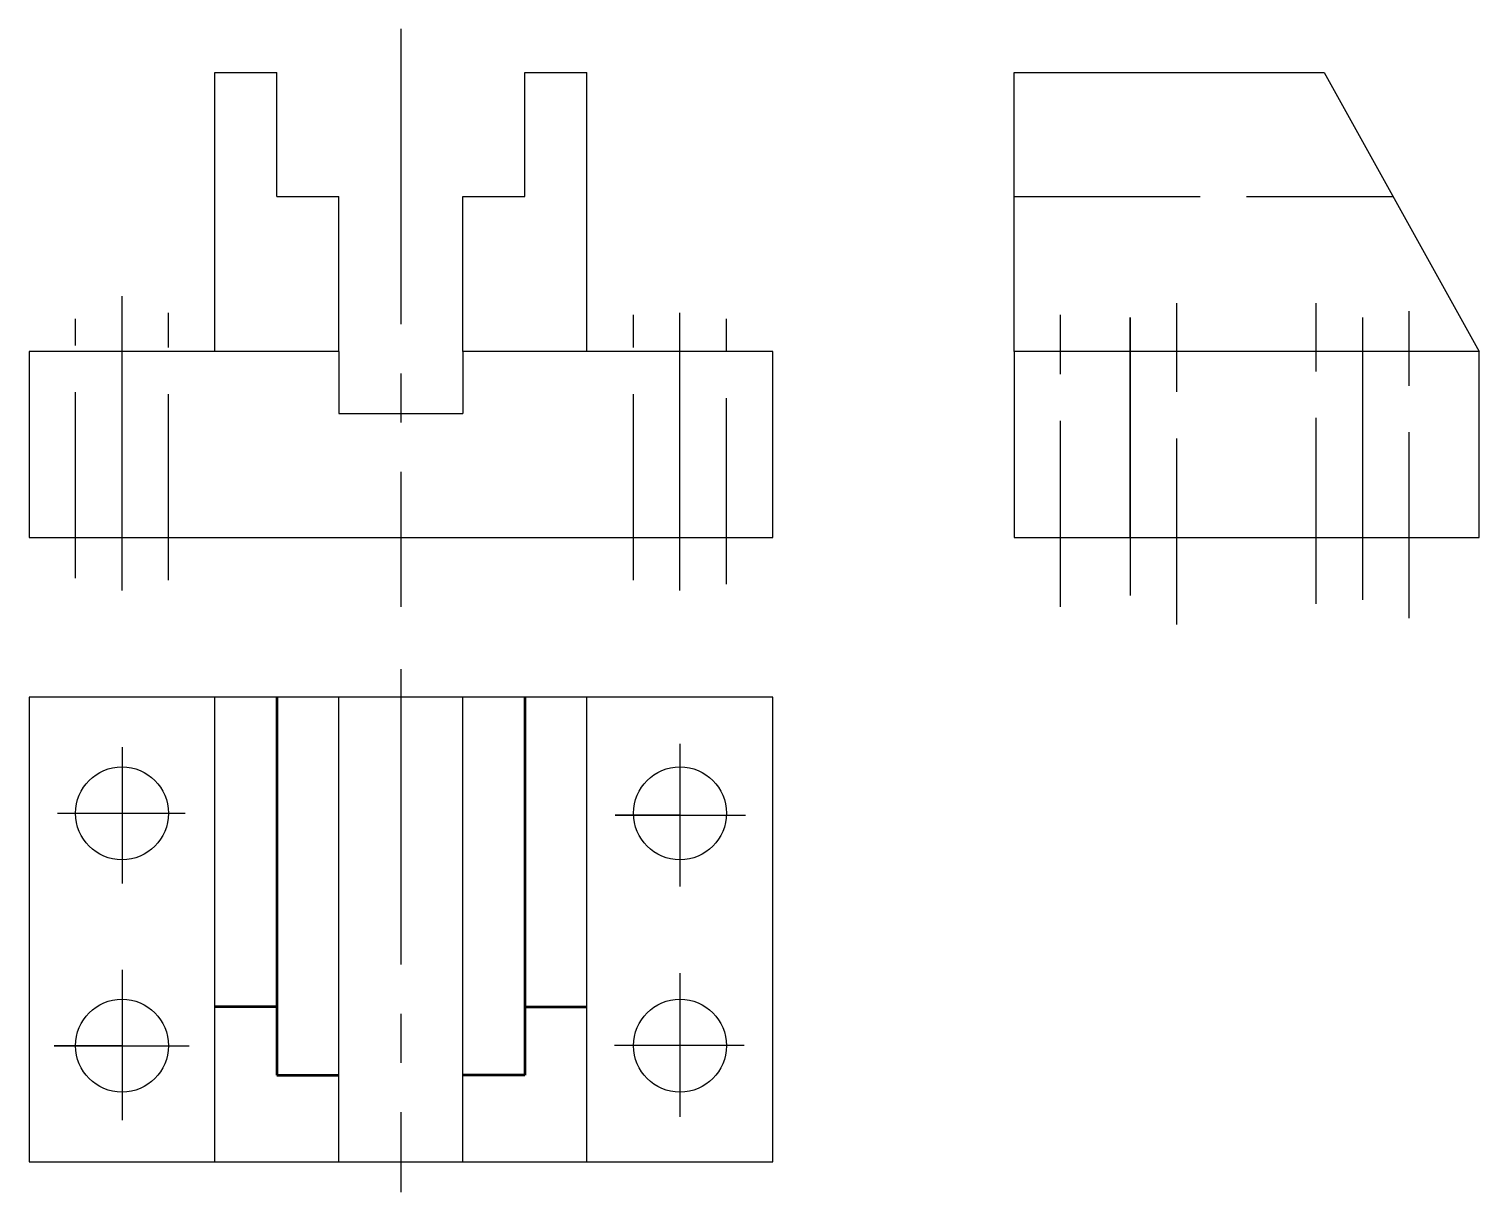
# Model space of a CAD drawing. Header units: millimetres. Extents: x 125.7 to 219.2, y 125.1 to 200.2.
import ezdxf

# ---------------------------------------------------------------- set-up
doc = ezdxf.new("R2010")
doc.units = ezdxf.units.MM
doc.linetypes.add('ACAD_ISO02W100', pattern=[15, 12, -3])
doc.linetypes.add('CENTER2', pattern=[28.575, 19.05, -3.175, 3.175, -3.175])
doc.layers.add('中心线', color=1, linetype='CENTER2')
doc.layers.add('虚线', color=2, linetype='ACAD_ISO02W100')
doc.layers.add('粗实线', color=7, linetype='Continuous', lineweight=50)

msp = doc.modelspace()

# ---------------------------------------------------------------- linework, layer by layer
for p, q in [((137.661, 189.352), (137.661, 197.352)), ((137.661, 197.352), (141.661, 197.352)), ((141.661, 189.352), (141.661, 197.352)), ((157.661, 189.352), (157.661, 197.352)), ((157.661, 197.352), (161.661, 197.352)), ((161.661, 189.352), (161.661, 197.352)), ((137.661, 179.352), (137.661, 189.352)), ((141.661, 189.352), (145.661, 189.352)), ((145.661, 179.352), (145.661, 189.352)), ((153.661, 179.352), (153.661, 189.352)), ((153.661, 189.352), (157.661, 189.352)), ((161.661, 179.352), (161.661, 189.352)), ((145.661, 179.352), (145.661, 175.352)), ((153.661, 179.352), (153.661, 175.352)), ((145.661, 175.352), (153.661, 175.352)), ((137.661, 127.055), (137.661, 157.055)), ((145.661, 127.055), (145.661, 157.055)), ((153.661, 127.055), (153.661, 157.055)), ((161.661, 127.055), (161.661, 157.055))]:
    msp.add_line(p, q)
for points in [[(189.214, 179.352), (189.214, 197.352), (209.214, 197.352), (219.214, 179.352)], [(145.661, 179.352), (125.661, 179.352), (125.661, 167.352), (173.661, 167.352), (173.661, 179.352), (153.661, 179.352)]]:
    msp.add_lwpolyline(points)
for points in [[(189.214, 167.352), (219.214, 167.352), (219.214, 179.352), (189.214, 179.352)], [(125.661, 127.055), (173.661, 127.055), (173.661, 157.055), (125.661, 157.055)]]:
    msp.add_lwpolyline(points, close=True)
for centre in [(131.661, 149.555), (167.661, 149.555), (131.661, 134.555), (167.661, 134.555)]:
    msp.add_circle(centre, 3)
at = {"layer": '中心线'}
for p, q in [((149.661, 200.168), (149.661, 162.881)), ((131.661, 163.943), (131.661, 182.918)), ((167.661, 163.943), (167.661, 181.856)), ((196.714, 167.352), (196.714, 181.549)), ((196.714, 181.549), (196.714, 163.605)), ((211.714, 163.339), (211.714, 181.549)), ((149.661, 158.848), (149.661, 125.115)), ((131.661, 153.83), (131.661, 145.027)), ((167.661, 154.028), (167.661, 144.835)), ((127.504, 149.555), (135.741, 149.555)), ((167.661, 149.431), (163.49, 149.431)), ((163.49, 149.431), (171.896, 149.431)), ((131.661, 139.452), (131.661, 129.762)), ((167.661, 139.241), (167.661, 129.957)), ((131.661, 134.555), (127.29, 134.555)), ((127.29, 134.555), (135.99, 134.555)), ((163.438, 134.599), (171.793, 134.599))]:
    msp.add_line(p, q, dxfattribs=at)
at = {"layer": '粗实线'}
for p, q in [((141.661, 157.055), (141.661, 137.055)), ((157.661, 157.055), (157.661, 137.055)), ((141.661, 137.055), (137.661, 137.055)), ((141.661, 137.055), (141.661, 132.655)), ((157.661, 137.055), (157.661, 132.655)), ((157.661, 137.055), (161.661, 137.055)), ((141.661, 132.655), (145.661, 132.655)), ((157.661, 132.655), (153.661, 132.655))]:
    msp.add_line(p, q, dxfattribs=at)
at = {"layer": '虚线'}
for p, q in [((199.714, 161.744), (199.714, 182.479)), ((208.714, 163.073), (208.714, 182.479)), ((134.661, 164.606), (134.661, 181.856)), ((164.663, 164.606), (164.663, 181.723)), ((192.214, 162.885), (192.214, 181.73)), ((214.714, 162.143), (214.714, 181.948)), ((128.661, 164.738), (128.661, 181.458)), ((170.658, 164.34), (170.658, 181.458))]:
    msp.add_line(p, q, dxfattribs=at)
msp.add_lwpolyline([(189.214, 189.352), (213.658, 189.352)], dxfattribs=at)

doc.saveas('drawing.dxf')
